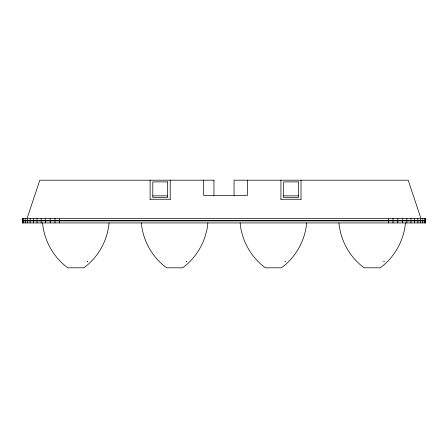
<?xml version="1.0" encoding="UTF-8"?>
<svg xmlns="http://www.w3.org/2000/svg" width="448" height="448" viewBox="0 0 448 448"><rect width="100%" height="100%" fill="white"/><g stroke="black" fill="none" stroke-linecap="round" stroke-linejoin="round"><path stroke-width="0.67" d="M109.077 222.925C107.514 240.565 98.179 257.387 83.821 267.809L67.81 267.809C53.452 257.387 44.117 240.565 42.549 222.925M207.866 222.925C206.304 240.565 196.969 257.387 182.61 267.809L166.6 267.809C152.242 257.387 142.906 240.565 141.344 222.925M306.656 222.925C305.094 240.565 295.758 257.387 281.4 267.809L265.39 267.809C251.031 257.387 241.696 240.565 240.134 222.925M405.451 222.925C403.883 240.565 394.548 257.387 380.19 267.809L364.179 267.809C349.821 257.387 340.486 240.565 338.923 222.925M27.076 218.4L39.816 180.191L214.071 180.191M152.79 195.866L167.524 195.866M283.612 195.866L298.346 195.866M150.108 199.254L170.201 199.254M280.93 199.254L301.022 199.254M420.924 218.4L408.184 180.191L234.046 180.191L234.046 195.44M425.314 218.366L425.314 220.377M425.314 220.914L425.314 222.925M424.357 218.366L424.357 220.377M424.357 220.914L424.357 222.925M422.778 218.366L422.778 220.377M422.778 220.914L422.778 222.925M420.605 218.366L420.605 220.377M420.605 220.914L420.605 222.925M417.878 218.366L417.878 220.377M417.878 220.914L417.878 222.925M414.641 218.366L414.641 220.377M414.641 220.914L414.641 222.925M410.95 218.366L410.95 220.377M410.95 220.914L410.95 222.925M406.862 218.366L406.862 220.377M406.862 220.914L406.862 222.925M402.461 218.366L402.461 220.377M402.461 220.914L402.461 222.925M397.813 218.366L397.813 220.377M397.813 220.914L397.813 222.925M392.991 218.366L392.991 220.377M392.991 220.914L392.991 222.925M388.662 218.366L388.662 220.377M388.662 220.914L388.662 222.925M301.022 180.191L301.022 199.416M280.93 180.191L280.93 199.416M247.442 180.191L247.442 195.44L203.689 195.44L203.689 180.191M213.954 180.191L213.954 195.44M170.201 180.191L170.201 199.416M150.108 180.191L150.108 199.416M59.338 218.366L59.338 220.377M59.338 220.914L59.338 222.925M55.009 218.366L55.009 220.377M55.009 220.914L55.009 222.925M50.187 218.366L50.187 220.377M50.187 220.914L50.187 222.925M45.539 218.366L45.539 220.377M45.539 220.914L45.539 222.925M41.138 218.366L41.138 220.377M41.138 220.914L41.138 222.925M37.05 218.366L37.05 220.377M37.05 220.914L37.05 222.925M33.359 218.366L33.359 220.377M33.359 220.914L33.359 222.925M30.122 218.366L30.122 220.377M30.122 220.914L30.122 222.925M27.395 218.366L27.395 220.377M27.395 220.914L27.395 222.925M25.222 218.366L25.222 220.377M25.222 220.914L25.222 222.925M23.643 218.366L23.643 220.377M23.643 220.914L23.643 222.925M22.686 218.366L22.686 220.377M22.686 220.914L22.686 222.925M87.69 261.52L87.438 261.828L87.713 261.52M186.486 261.52L186.228 261.828L186.508 261.52M285.275 261.52L285.018 261.828L285.275 261.52M384.065 261.52L383.807 261.828L384.087 261.52M167.524 181.888L152.79 181.888L152.79 197.557L167.524 197.557L167.524 181.888M298.346 181.888L283.612 181.888L283.612 197.557L298.346 197.557L298.346 181.888M425.6 218.366L22.4 218.366L22.4 220.377L425.6 220.377L425.6 218.366M425.6 220.914L22.4 220.914L22.4 222.925L425.6 222.925L425.6 220.914"/></g></svg>
